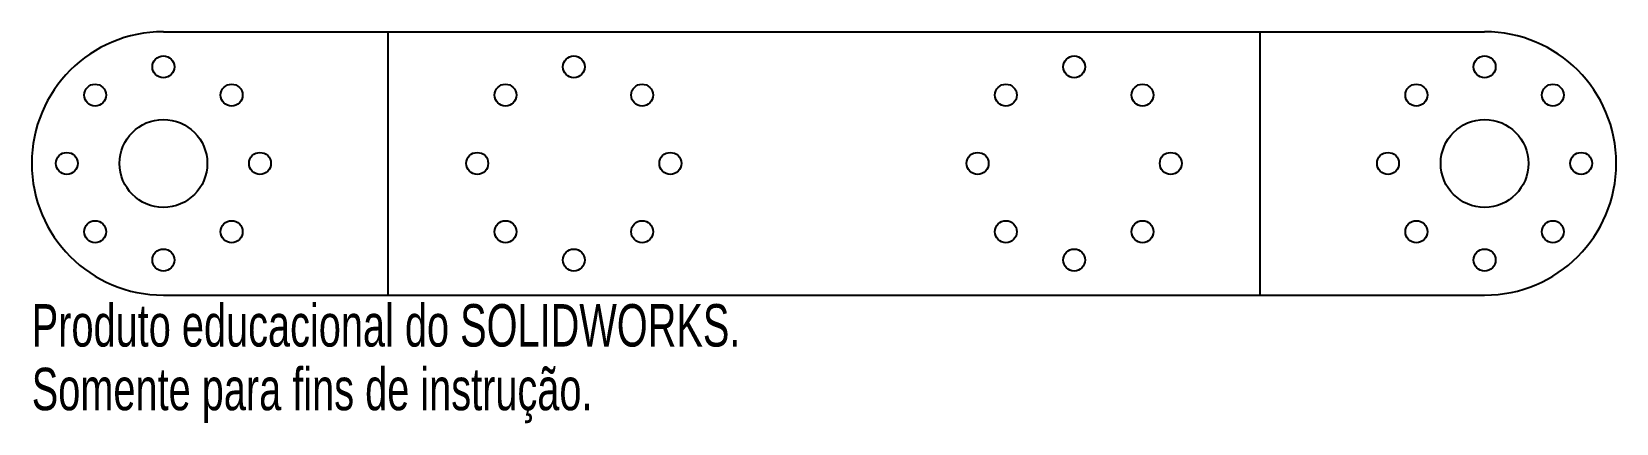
# Model space of a CAD drawing. Header units: millimetres. Extents: x -29 to 151, y -15 to 30.
import ezdxf

# ---------------------------------------------------------------- set-up
doc = ezdxf.new("R2010")
doc.units = ezdxf.units.MM
doc.styles.add('SLDTEXTSTYLE0', font='TXT', dxfattribs={"width": 0.7})

msp = doc.modelspace()

# ---------------------------------------------------------------- linework, layer by layer
at = {"color": 7, "linetype": 'Continuous', "lineweight": 25}
for p, q in [((-14.25, 30), (136.25, 30)), ((-14.25, 0), (136.25, 0))]:
    msp.add_line(p, q, dxfattribs=at)
at = {"color": 7, "linetype": 'Continuous'}
for p, q in [((11.37, 0), (11.37, 30)), ((110.63, 30), (110.63, 0))]:
    msp.add_line(p, q, dxfattribs=at)
at = {"color": 7, "linetype": 'Continuous', "lineweight": 25}
for centre, radius in [((-14.25, 26), 1.25), ((32.5, 26), 1.25), ((89.5, 26), 1.25), ((136.25, 26), 1.25), ((-22.03, 22.78), 1.25), ((-6.48, 22.78), 1.25), ((24.72, 22.78), 1.25), ((40.28, 22.78), 1.25), ((81.72, 22.78), 1.25), ((97.28, 22.78), 1.25), ((128.48, 22.78), 1.25), ((144.03, 22.78), 1.25), ((-14.25, 15), 5), ((136.25, 15), 5), ((-25.25, 15), 1.25), ((-3.25, 15), 1.25), ((21.5, 15), 1.25), ((43.5, 15), 1.25), ((78.5, 15), 1.25), ((100.5, 15), 1.25), ((125.25, 15), 1.25), ((147.25, 15), 1.25), ((-22.03, 7.22), 1.25), ((-6.48, 7.22), 1.25), ((24.72, 7.22), 1.25), ((40.28, 7.22), 1.25), ((81.72, 7.22), 1.25), ((97.28, 7.22), 1.25), ((128.48, 7.22), 1.25), ((144.03, 7.22), 1.25), ((-14.25, 4), 1.25), ((32.5, 4), 1.25), ((89.5, 4), 1.25), ((136.25, 4), 1.25)]:
    msp.add_circle(centre, radius, dxfattribs=at)
for centre, start, end in [((-14.25, 15), 90, 270), ((136.25, 15), 270, 90)]:
    msp.add_arc(centre, 15, start, end, dxfattribs=at)

# ---------------------------------------------------------------- texts
at = {"color": 7, "linetype": 'Continuous', "char_height": 4.8336, "attachment_point": 1, "style": 'SLDTEXTSTYLE0'}
for s, insert in [('Produto educacional do SOLIDWORKS.', (-29.25, -1.02)), ('Somente para fins de instrução.', (-29.25, -8.27))]:
    msp.add_mtext(s, dxfattribs=dict(at, insert=insert))

doc.saveas('drawing.dxf')
